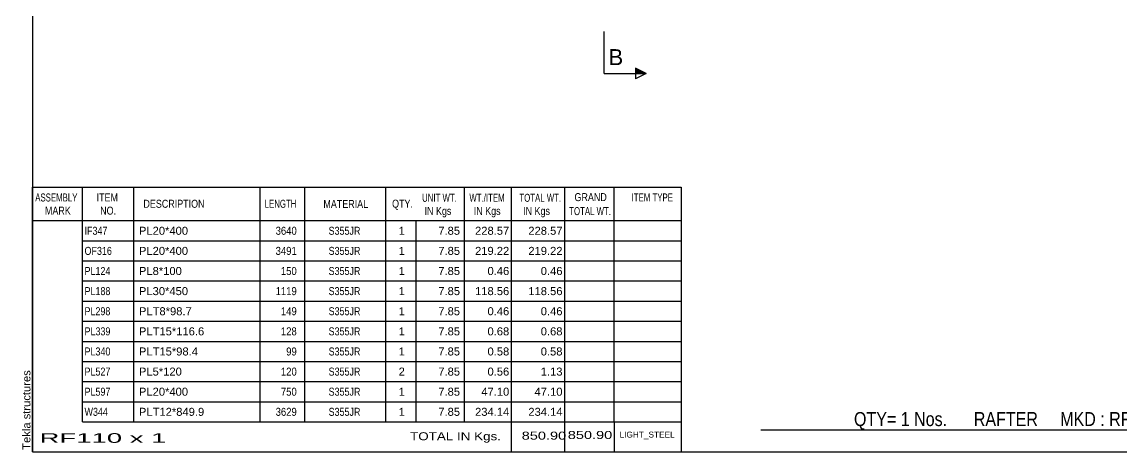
# Model space of a CAD drawing. Header units: millimetres. Extents: x -39 to 363, y -162 to 116.
# Drawn here: x -39 to 223.3, y -161.5 to -58.9 of the extents above; entities that cross this region are included whole.
import ezdxf

# ---------------------------------------------------------------- set-up
doc = ezdxf.new("R2010")
doc.units = ezdxf.units.MM
doc.styles.add('Arial', font='ARIAL.TTF', dxfattribs={"height": 0.2})
doc.styles.add('Arial Narrow', font='ARIALN.TTF', dxfattribs={"height": 0.2})

# ---------------------------------------------------------------- blocks, each defined once
blk = doc.blocks.new('Unknown-627307383-6272')
at = {"color": 5, "linetype": 'Continuous'}
for p, q in [((-36.53, 115.52), (-36.53, -161.48)), ((-36.53, -161.48), (363.47, -161.48))]:
    blk.add_line(p, q, dxfattribs=at)
at = {"color": 174, "linetype": 'Continuous', "style": 'Arial'}
blk.add_text('Tekla structures', height=1.9102, rotation=90, dxfattribs=at).set_placement((-37.03, -160.98))
blk = doc.blocks.new('CBS_BOM-627307383-8912')
at = {"color": 7, "linetype": 'Continuous'}
for p, q in [((-36.56, -106.31), (-36.56, -98.31)), ((-36.56, -98.31), (118.36, -98.31)), ((-24.56, -106.31), (-24.56, -98.31)), ((-12.37, -106.31), (-12.37, -98.31)), ((17.79, -106.31), (17.79, -98.31)), ((28.47, -106.31), (28.47, -98.31)), ((47.79, -106.31), (47.79, -98.31)), ((66.59, -106.31), (66.59, -98.31)), ((77.8, -106.31), (77.8, -98.31)), ((90.59, -106.31), (90.59, -98.31)), ((102.34, -106.31), (102.34, -98.31)), ((118.36, -98.32), (118.36, -106.3)), ((-36.56, -106.31), (118.36, -106.31)), ((-36.56, -111.11), (-36.56, -106.31)), ((-24.56, -111.11), (-24.56, -106.31)), ((-12.37, -111.11), (-12.37, -106.31)), ((17.79, -111.11), (17.79, -106.31)), ((28.47, -111.11), (28.47, -106.31)), ((47.79, -111.11), (47.79, -106.31)), ((55.05, -111.11), (55.05, -106.31)), ((66.59, -111.11), (66.59, -106.31)), ((77.8, -111.11), (77.8, -106.31)), ((90.59, -111.11), (90.59, -106.31)), ((102.35, -111.11), (102.35, -106.31)), ((118.36, -106.32), (118.36, -111.11)), ((-36.56, -115.91), (-36.56, -111.11)), ((-24.56, -111.11), (118.36, -111.11)), ((-24.56, -115.91), (-24.56, -111.11)), ((-12.37, -115.91), (-12.37, -111.11)), ((17.79, -115.91), (17.79, -111.11)), ((28.47, -115.91), (28.47, -111.11)), ((47.79, -115.91), (47.79, -111.11)), ((55.05, -115.91), (55.05, -111.11)), ((66.59, -115.91), (66.59, -111.11)), ((77.8, -115.91), (77.8, -111.11)), ((90.59, -115.91), (90.59, -111.11)), ((102.35, -115.91), (102.35, -111.11)), ((118.36, -111.12), (118.36, -115.91)), ((-36.56, -120.71), (-36.56, -115.91)), ((-24.56, -115.91), (118.36, -115.91)), ((-24.56, -120.71), (-24.56, -115.91)), ((-12.37, -120.71), (-12.37, -115.91)), ((17.79, -120.71), (17.79, -115.91)), ((28.47, -120.71), (28.47, -115.91)), ((47.79, -120.71), (47.79, -115.91)), ((55.05, -120.71), (55.05, -115.91)), ((66.59, -120.71), (66.59, -115.91)), ((77.8, -120.71), (77.8, -115.91)), ((90.59, -120.71), (90.59, -115.91)), ((102.35, -120.71), (102.35, -115.91)), ((118.36, -115.92), (118.36, -120.71)), ((-36.56, -125.51), (-36.56, -120.71)), ((-24.56, -120.71), (118.36, -120.71)), ((-24.56, -125.51), (-24.56, -120.71)), ((-12.37, -125.51), (-12.37, -120.71)), ((17.79, -125.51), (17.79, -120.71)), ((28.47, -125.51), (28.47, -120.71)), ((47.79, -125.51), (47.79, -120.71)), ((55.05, -125.51), (55.05, -120.71)), ((66.59, -125.51), (66.59, -120.71)), ((77.8, -125.51), (77.8, -120.71)), ((90.59, -125.51), (90.59, -120.71)), ((102.35, -125.51), (102.35, -120.71)), ((118.36, -120.72), (118.36, -125.51)), ((-36.56, -130.31), (-36.56, -125.51)), ((-24.56, -125.51), (118.36, -125.51)), ((-24.56, -130.31), (-24.56, -125.51)), ((-12.37, -130.31), (-12.37, -125.51)), ((17.79, -130.31), (17.79, -125.51)), ((28.47, -130.31), (28.47, -125.51)), ((47.79, -130.31), (47.79, -125.51)), ((55.05, -130.31), (55.05, -125.51)), ((66.59, -130.31), (66.59, -125.51)), ((77.8, -130.31), (77.8, -125.51)), ((90.59, -130.31), (90.59, -125.51)), ((102.35, -130.31), (102.35, -125.51)), ((118.36, -125.52), (118.36, -130.31)), ((-36.56, -135.11), (-36.56, -130.31)), ((-24.56, -130.31), (118.36, -130.31)), ((-24.56, -135.11), (-24.56, -130.31)), ((-12.37, -135.11), (-12.37, -130.31)), ((17.79, -135.11), (17.79, -130.31)), ((28.47, -135.11), (28.47, -130.31)), ((47.79, -135.11), (47.79, -130.31)), ((55.05, -135.11), (55.05, -130.31)), ((66.59, -135.11), (66.59, -130.31)), ((77.8, -135.11), (77.8, -130.31)), ((90.59, -135.11), (90.59, -130.31)), ((102.35, -135.11), (102.35, -130.31)), ((118.36, -130.32), (118.36, -135.11)), ((-36.56, -139.91), (-36.56, -135.11)), ((-24.56, -135.11), (118.36, -135.11)), ((-24.56, -139.91), (-24.56, -135.11)), ((-12.37, -139.91), (-12.37, -135.11)), ((17.79, -139.91), (17.79, -135.11)), ((28.47, -139.91), (28.47, -135.11)), ((47.79, -139.91), (47.79, -135.11)), ((55.05, -139.91), (55.05, -135.11)), ((66.59, -139.91), (66.59, -135.11)), ((77.8, -139.91), (77.8, -135.11)), ((90.59, -139.91), (90.59, -135.11)), ((102.35, -139.91), (102.35, -135.11)), ((118.36, -135.12), (118.36, -139.91)), ((-36.56, -144.71), (-36.56, -139.91)), ((-24.56, -139.91), (118.36, -139.91)), ((-24.56, -144.71), (-24.56, -139.91)), ((-12.37, -144.71), (-12.37, -139.91)), ((17.79, -144.71), (17.79, -139.91)), ((28.47, -144.71), (28.47, -139.91)), ((47.79, -144.71), (47.79, -139.91)), ((55.05, -144.71), (55.05, -139.91)), ((66.59, -144.71), (66.59, -139.91)), ((77.8, -144.71), (77.8, -139.91)), ((90.59, -144.71), (90.59, -139.91)), ((102.35, -144.71), (102.35, -139.91)), ((118.36, -139.92), (118.36, -144.71)), ((-36.56, -149.51), (-36.56, -144.71)), ((-24.56, -144.71), (118.36, -144.71)), ((-24.56, -149.51), (-24.56, -144.71)), ((-12.37, -149.51), (-12.37, -144.71)), ((17.79, -149.51), (17.79, -144.71)), ((28.47, -149.51), (28.47, -144.71)), ((47.79, -149.51), (47.79, -144.71)), ((55.05, -149.51), (55.05, -144.71)), ((66.59, -149.51), (66.59, -144.71)), ((77.8, -149.51), (77.8, -144.71)), ((90.59, -149.51), (90.59, -144.71)), ((102.35, -149.51), (102.35, -144.71)), ((118.36, -144.72), (118.36, -149.51)), ((-36.56, -154.31), (-36.56, -149.51)), ((-24.56, -149.51), (118.36, -149.51)), ((-24.56, -154.31), (-24.56, -149.51)), ((-12.37, -154.31), (-12.37, -149.51)), ((17.79, -154.31), (17.79, -149.51)), ((28.47, -154.31), (28.47, -149.51)), ((47.79, -154.31), (47.79, -149.51)), ((55.05, -154.31), (55.05, -149.51)), ((66.59, -154.31), (66.59, -149.51)), ((77.8, -154.31), (77.8, -149.51)), ((90.59, -154.31), (90.59, -149.51)), ((102.35, -154.31), (102.35, -149.51)), ((118.36, -149.52), (118.36, -154.31)), ((-36.56, -161.51), (-36.56, -154.33)), ((-24.56, -154.31), (118.36, -154.31)), ((77.8, -161.51), (77.8, -154.33)), ((90.59, -161.51), (90.59, -154.33)), ((102.39, -161.51), (102.39, -154.33)), ((118.36, -154.31), (118.36, -161.51)), ((-36.56, -161.51), (118.36, -161.51))]:
    blk.add_line(p, q, dxfattribs=at)
at = {"color": 3, "linetype": 'Continuous', "style": 'Arial'}
for s, height, width, p in [('ASSEMBLY', 1.91, 0.7, (-35.88, -101.74)), ('ITEM', 1.91, 0.8, (-21.23, -101.74)), ('DESCRIPTION', 1.9102, 0.8, (-10.05, -103.24)), ('LENGTH', 1.91, 0.7, (18.9, -103.24)), ('MATERIAL', 1.91, 0.8, (32.92, -103.29)), ('QTY.', 1.91, 0.8, (49.31, -103.21)), ('UNIT WT.', 1.91, 0.7, (56.48, -101.81)), ('WT./ITEM', 1.91, 0.7, (67.77, -101.81)), ('TOTAL WT.', 1.91, 0.7, (79.71, -101.81)), ('GRAND', 1.91, 0.8, (92.86, -101.65)), ('ITEM TYPE', 1.91, 0.7, (106.5, -101.73)), ('MARK', 1.91, 0.8, (-33.56, -104.88)), ('NO.', 1.91, 0.8, (-20.38, -104.88)), ('IN Kgs', 1.91, 0.8, (57.06, -104.95)), ('IN Kgs', 1.91, 0.8, (68.81, -104.95)), ('IN Kgs', 1.91, 0.8, (80.6, -104.95)), ('TOTAL WT.', 1.91, 0.7, (91.6, -104.99))]:
    blk.add_text(s, height=height, dxfattribs=dict(at, width=width)).set_placement(p)
at = {"color": 7, "linetype": 'Continuous', "style": 'Arial'}
for s, width, p in [('IF347', 0.8, (-24.11, -109.68)), ('3640', 0.85, (21.51, -109.68)), ('S355JR', 0.8, (34.16, -109.68)), ('OF316', 0.8, (-24.11, -114.48)), ('3491', 0.85, (21.51, -114.48)), ('S355JR', 0.8, (34.16, -114.48)), ('PL124', 0.8, (-24.11, -119.28)), ('150', 0.85, (22.77, -119.28)), ('S355JR', 0.8, (34.16, -119.28)), ('PL188', 0.8, (-24.11, -124.08)), ('1119', 0.85, (21.51, -124.08)), ('S355JR', 0.8, (34.16, -124.08)), ('PL298', 0.8, (-24.11, -128.88)), ('149', 0.85, (22.77, -128.88)), ('S355JR', 0.8, (34.16, -128.88)), ('PL339', 0.8, (-24.11, -133.68)), ('128', 0.85, (22.77, -133.68)), ('S355JR', 0.8, (34.16, -133.68)), ('PL340', 0.8, (-24.11, -138.48)), ('99', 0.85, (24.03, -138.48)), ('S355JR', 0.8, (34.16, -138.48)), ('PL527', 0.8, (-24.11, -143.28)), ('120', 0.85, (22.77, -143.28)), ('S355JR', 0.8, (34.16, -143.28)), ('PL597', 0.8, (-24.11, -148.08)), ('750', 0.85, (22.77, -148.08)), ('S355JR', 0.8, (34.16, -148.08)), ('W344', 0.8, (-24.11, -152.88)), ('3629', 0.85, (21.51, -152.88)), ('S355JR', 0.8, (34.16, -152.88))]:
    blk.add_text(s, height=1.91, dxfattribs=dict(at, width=width)).set_placement(p)
for s, height, p in [('PL20*400', 1.91, (-11.12, -109.68)), ('1', 1.91, (50.88, -109.68)), ('7.85', 1.91, (60.34, -109.68)), ('228.57', 1.91, (69.12, -109.68)), ('228.57', 1.91, (81.84, -109.68)), ('PL20*400', 1.91, (-11.12, -114.48)), ('1', 1.91, (50.88, -114.48)), ('7.85', 1.91, (60.34, -114.48)), ('219.22', 1.91, (69.12, -114.48)), ('219.22', 1.91, (81.84, -114.48)), ('PL8*100', 1.91, (-11.12, -119.28)), ('1', 1.91, (50.88, -119.28)), ('7.85', 1.91, (60.34, -119.28)), ('0.46', 1.91, (72.09, -119.28)), ('0.46', 1.91, (84.8, -119.28)), ('PL30*450', 1.91, (-11.12, -124.08)), ('1', 1.91, (50.88, -124.08)), ('7.85', 1.91, (60.34, -124.08)), ('118.56', 1.91, (69.12, -124.08)), ('118.56', 1.91, (81.84, -124.08)), ('PLT8*98.7', 1.91, (-11.12, -128.88)), ('1', 1.91, (50.88, -128.88)), ('7.85', 1.91, (60.34, -128.88)), ('0.46', 1.91, (72.09, -128.88)), ('0.46', 1.91, (84.8, -128.88)), ('PLT15*116.6', 1.9102, (-11.12, -133.68)), ('1', 1.91, (50.88, -133.68)), ('7.85', 1.91, (60.34, -133.68)), ('0.68', 1.91, (72.09, -133.68)), ('0.68', 1.91, (84.8, -133.68)), ('PLT15*98.4', 1.91, (-11.12, -138.48)), ('1', 1.91, (50.88, -138.48)), ('7.85', 1.91, (60.34, -138.48)), ('0.58', 1.91, (72.09, -138.48)), ('0.58', 1.91, (84.8, -138.48)), ('PL5*120', 1.91, (-11.12, -143.28)), ('2', 1.91, (50.88, -143.28)), ('7.85', 1.91, (60.34, -143.28)), ('0.56', 1.91, (72.09, -143.28)), ('1.13', 1.91, (84.8, -143.28)), ('PL20*400', 1.91, (-11.12, -148.08)), ('1', 1.91, (50.88, -148.08)), ('7.85', 1.91, (60.34, -148.08)), ('47.10', 1.91, (70.61, -148.08)), ('47.10', 1.91, (83.32, -148.08)), ('PLT12*849.9', 1.9102, (-11.12, -152.88)), ('1', 1.91, (50.88, -152.88)), ('7.85', 1.91, (60.34, -152.88)), ('234.14', 1.91, (69.12, -152.88)), ('234.14', 1.91, (81.84, -152.88))]:
    blk.add_text(s, height=height, dxfattribs=at).set_placement(p)
at = {"color": 6, "linetype": 'Continuous', "style": 'Arial'}
for s, height, width, p in [('RF110 x 1', 2.292, 2.05, (-34.84, -159.32)), ('TOTAL IN Kgs.', 1.9102, 1.2, (53.6, -158.71)), ('850.90', 1.91, 1.3, (80.26, -158.56)), ('850.90', 1.91, 1.3, (91.26, -158.4))]:
    blk.add_text(s, height=height, dxfattribs=dict(at, width=width)).set_placement(p)
blk.add_text('LIGHT_STEEL', height=1.4135, dxfattribs=at).set_placement((103.61, -158.06))
blk = doc.blocks.new('CBS_CALLOFF-627307383-8913')
at = {"color": 7, "linetype": 'Continuous'}
blk.add_line((137.35, -156.21), (253.58, -156.23), dxfattribs=at)
at = {"color": 3, "linetype": 'Continuous', "style": 'Arial Narrow'}
blk.add_text('QTY= 1 Nos.      RAFTER     MKD : RF110', height=3.3405, dxfattribs=at).set_placement((159.58, -155.32))
blk = doc.blocks.new('SectionMark-627307383-4709 - 4547')
at = {"linetype": 'Continuous'}
for points in [[(107.44, 68.63), (107.44, 69.88), (109.94, 69.88)], [(107.44, -71.21), (107.44, -69.96), (109.94, -71.21)]]:
    blk.add_hatch(color=30, dxfattribs=at).paths.add_polyline_path(points)
at = {"color": 30, "linetype": 'Continuous'}
for p, q in [((107.44, 68.63), (107.44, 71.13)), ((107.44, 71.13), (109.94, 69.88)), ((99.94, 69.88), (109.94, 69.88)), ((109.94, 69.88), (107.44, 68.63)), ((109.94, -71.21), (107.44, -69.96)), ((107.44, -69.96), (107.44, -72.46)), ((99.94, -71.21), (109.94, -71.21)), ((109.94, -71.21), (107.44, -72.46))]:
    blk.add_line(p, q, dxfattribs=at)
at = {"color": 0, "linetype": 'Continuous'}
for points in [[(104.49, 63.88), (104.49, 67.88), (100.94, 67.88), (100.94, 63.88)], [(104.49, -69.21), (104.49, -65.21), (100.94, -65.21), (100.94, -69.21)]]:
    blk.add_wipeout(points, dxfattribs=at)
at = {"color": 30, "linetype": 'Continuous'}
for p, q in [((99.94, 69.88), (99.94, 59.88)), ((99.94, -71.21), (99.94, -61.21))]:
    blk.add_line(p, q, dxfattribs=at)
at = {"color": 96, "linetype": 'Continuous', "style": 'Arial'}
for p in [(100.94, 63.88), (100.94, -69.21)]:
    blk.add_text('B', height=3.82, dxfattribs=at).set_placement(p)

msp = doc.modelspace()

# ---------------------------------------------------------------- block references
for name in ['Unknown-627307383-6272', 'CBS_BOM-627307383-8912', 'CBS_CALLOFF-627307383-8913']:
    msp.add_blockref(name, (0, 0))

# ---------------------------------------------------------------- next in the draw order: block references
msp.add_blockref('SectionMark-627307383-4709 - 4547', (0, 0))

doc.saveas('drawing.dxf')
